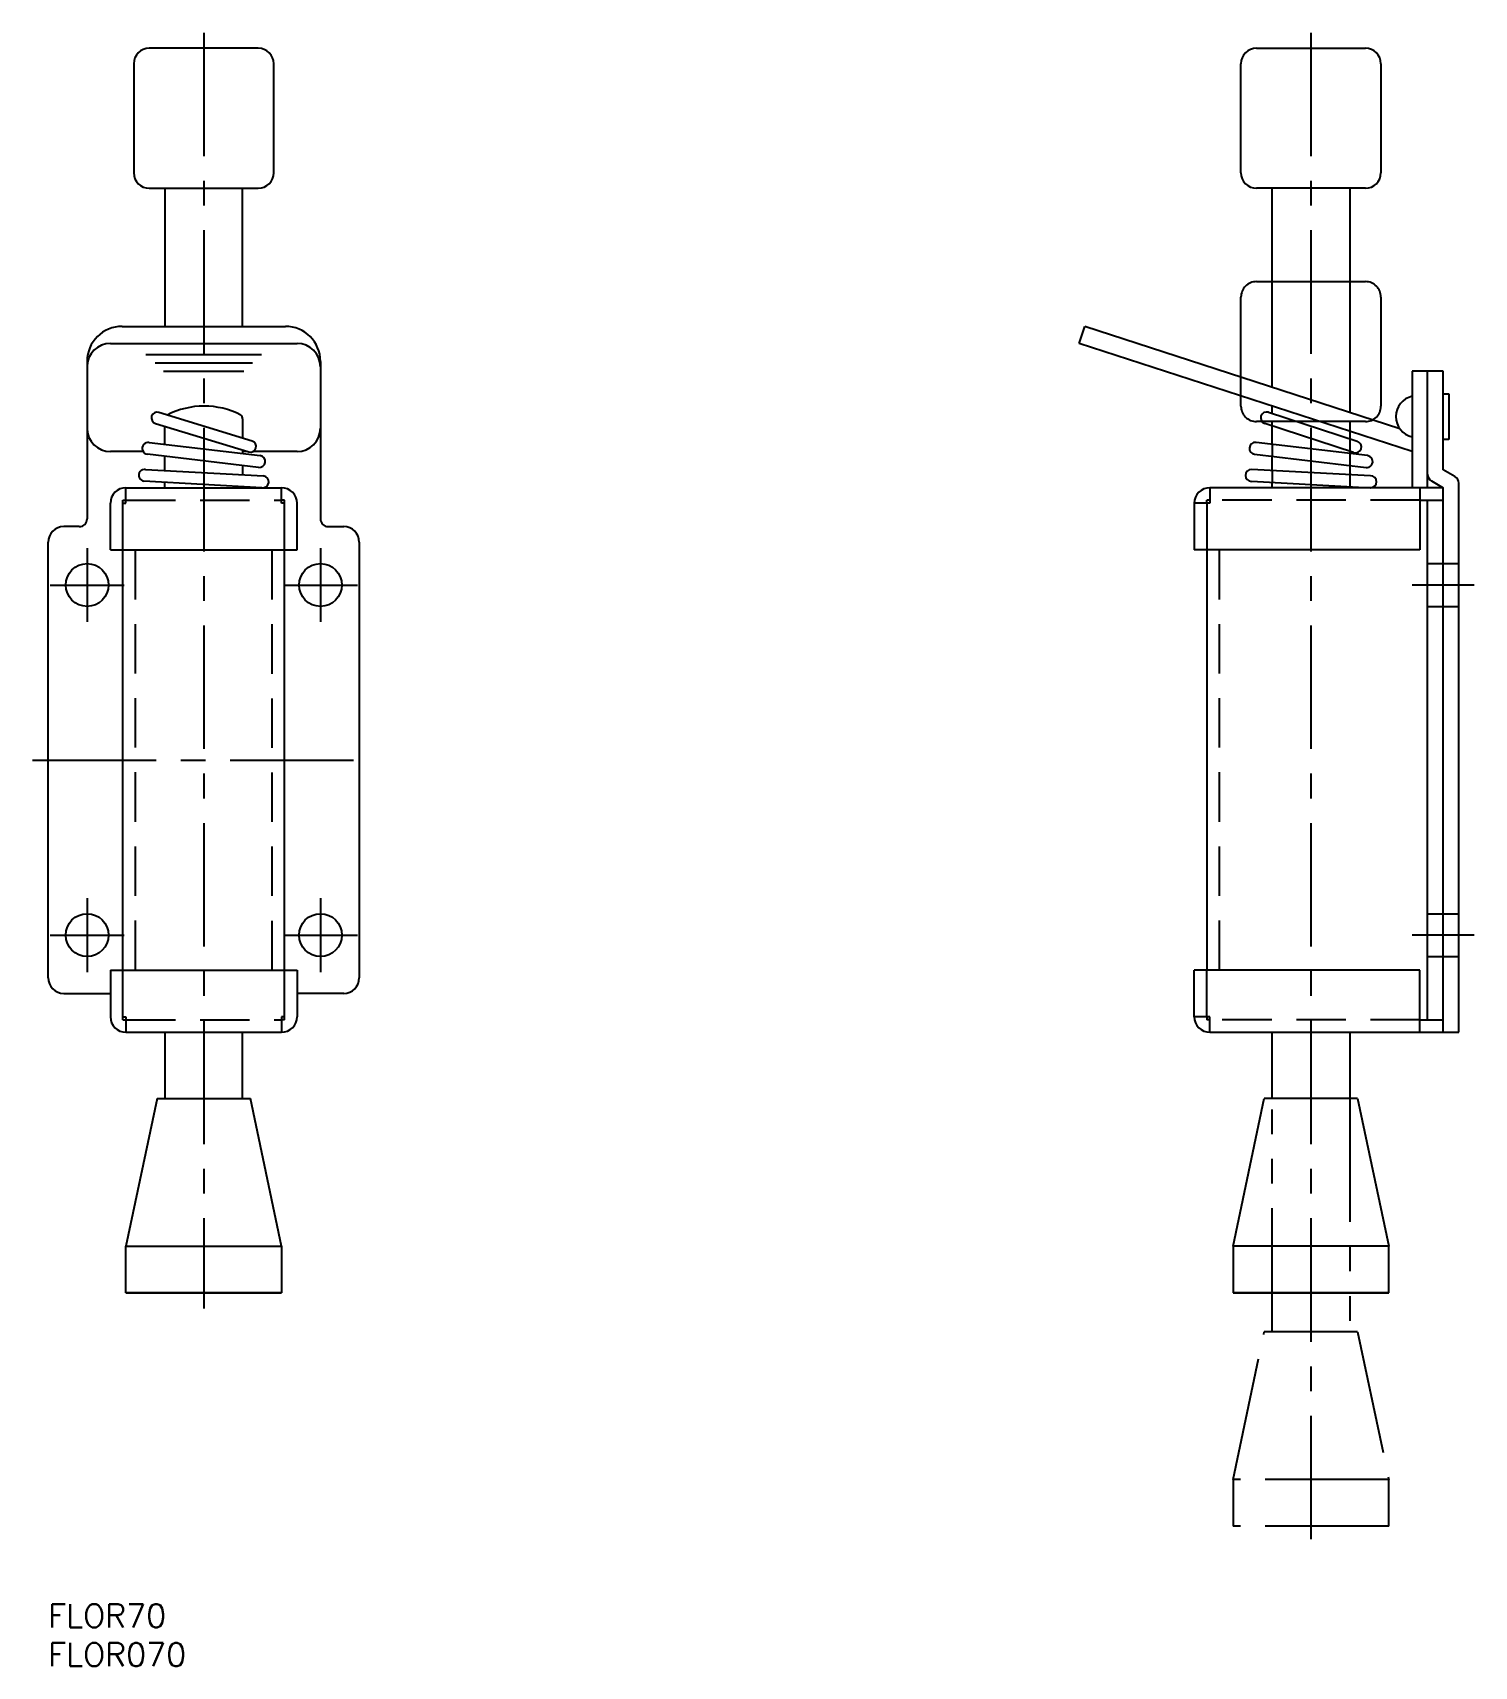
# Model space of a CAD drawing. Extents: x -2 to 183, y -8 to 202.
import ezdxf

# ---------------------------------------------------------------- set-up
doc = ezdxf.new("R2010")
doc.units = 0
doc.header["$LTSCALE"] = 0.5
for name, pattern in [('CENTER', [50.8, 31.75, -6.35, 6.35, -6.35]), ('DASHED', [19.05, 12.7, -6.35]), ('PHANTOM', [63.5, 31.75, -6.35, 6.35, -6.35, 6.35, -6.35])]:
    doc.linetypes.add(name, pattern=pattern)
for name, color, linetype in [('MSM_CENTER', 1, 'CENTER'), ('MSM_CONTINUOUS', 7, 'CONTINUOUS'), ('MSM_DASHED', 4, 'DASHED'), ('MSM_IMAGINARY', 6, 'PHANTOM'), ('MSM_PART_NUMBER', 7, 'CONTINUOUS')]:
    doc.layers.add(name, color=color, linetype=linetype)
doc.styles.get("Standard").update_dxf_attribs({"font": 'txt.shx', "height": 3, "bigfont": 'bigfont.shx'})

# ---------------------------------------------------------------- blocks, each defined once
blk = doc.blocks.new('*U7')
at = {"layer": 'MSM_PART_NUMBER'}
blk.add_text('FLOR70', height=3, dxfattribs=at).set_placement((0, -3))
blk = doc.blocks.new('*U8')
at = {"layer": 'MSM_PART_NUMBER'}
blk.add_text('FLOR070', height=3, dxfattribs=at).set_placement((0, -8))

msp = doc.modelspace()

# ---------------------------------------------------------------- linework, layer by layer
at = {"layer": 'MSM_CENTER'}
for p, q in [((20, 202), (20, 38)), ((162.37, 202), (162.37, 8)), ((5, 135.75), (5, 126.25)), ((35, 135.75), (35, 126.25)), ((0.25, 131), (9.75, 131)), ((30.25, 131), (39.75, 131)), ((183.37, 131), (175.37, 131)), ((-2, 108.5), (42, 108.5)), ((5, 90.75), (5, 81.25)), ((35, 90.75), (35, 81.25)), ((0.25, 86), (9.75, 86)), ((30.25, 86), (39.75, 86)), ((183.37, 86), (175.37, 86))]:
    msp.add_line(p, q, dxfattribs=at)
at = {"layer": 'MSM_CONTINUOUS'}
for p, q in [((27, 200), (13, 200)), ((155.37, 200), (169.37, 200)), ((11, 198), (11, 184)), ((29, 184), (29, 198)), ((153.37, 184), (153.37, 198)), ((171.37, 198), (171.37, 184)), ((13, 182), (27, 182)), ((15, 182), (15, 164.25)), ((25, 164.25), (25, 182)), ((169.37, 182), (155.37, 182)), ((157.37, 156.42), (157.37, 182)), ((167.37, 182), (167.37, 153.17)), ((9.5, 164.25), (30.5, 164.25)), ((132.58, 162.06), (133.29, 164.25)), ((173.78, 151.09), (133.29, 164.25)), ((8, 162.06), (32, 162.06)), ((175.37, 148.15), (132.58, 162.06)), ((5, 159.75), (5, 139.5)), ((12.57, 160.63), (27.43, 160.63)), ((35, 159.75), (35, 139.5)), ((13.74, 159.56), (26.25, 159.56)), ((14.84, 158.5), (25.15, 158.5)), ((175.37, 158.5), (175.37, 143.5)), ((179.37, 158.5), (175.37, 158.5)), ((177.37, 143.5), (177.37, 158.5)), ((179.37, 145.81), (179.37, 158.5)), ((179.37, 155.58), (180.08, 155.58)), ((180.08, 155.58), (180.08, 149.71)), ((157.37, 153.05), (157.37, 154)), ((13.78, 151.77), (25.78, 148.1)), ((26.21, 149.5), (14.21, 153.17)), ((15, 149.08), (15, 151.4)), ((25, 152.38), (25, 149.87)), ((167.85, 148.03), (156.44, 151.74)), ((156.91, 153.2), (168.32, 149.49)), ((157.37, 149.08), (157.37, 151.44)), ((12.97, 149.32), (27.25, 147.63)), ((169.63, 147.63), (155.3, 149.32)), ((167.37, 150.75), (167.37, 149.8)), ((180.08, 149.71), (179.37, 149.71)), ((12.21, 148.15), (8, 148.15)), ((27.03, 146.11), (12.75, 147.81)), ((15, 145.72), (15, 147.54)), ((25, 148.34), (25, 147.9)), ((25.6, 148.15), (25, 148.15)), ((32, 148.15), (26.35, 148.15)), ((155.12, 147.8), (169.45, 146.1)), ((157.37, 145.72), (157.37, 147.53)), ((167.37, 148.19), (167.37, 147.89)), ((12.52, 145.86), (27.7, 145.03)), ((25, 146.35), (25, 145.17)), ((170.04, 145.03), (154.71, 145.86)), ((167.37, 146.35), (167.37, 145.18)), ((180.87, 144.94), (179.37, 145.81)), ((10, 141.5), (10, 143.5)), ((10, 143.5), (30, 143.5)), ((27.48, 143.51), (12.3, 144.34)), ((15, 143.5), (15, 144.2)), ((25, 143.64), (25, 143.5)), ((30, 141.5), (30, 143.5)), ((149.37, 143.5), (149.37, 141.5)), ((179.37, 143.5), (149.37, 143.5)), ((154.71, 144.33), (170.04, 143.5)), ((157.37, 143.5), (157.37, 144.18)), ((167.37, 143.64), (167.37, 143.5)), ((176.37, 143.5), (176.37, 135.5)), ((177.87, 144.37), (179.37, 143.5)), ((179.37, 73.5), (179.37, 143.5)), ((181.37, 73.5), (181.37, 144.08)), ((8, 135.5), (8, 141.5)), ((9.6, 141.9), (10, 141.9)), ((9.6, 75.1), (9.6, 141.9)), ((9.6, 141.5), (10, 141.5)), ((30.4, 141.9), (30, 141.9)), ((30.4, 141.5), (30, 141.5)), ((30.4, 75.1), (30.4, 141.9)), ((32, 135.5), (32, 141.5)), ((149.37, 141.5), (147.37, 141.5)), ((147.37, 141.5), (147.37, 135.5)), ((148.97, 141.5), (148.97, 141.9)), ((149.37, 141.9), (148.97, 141.9)), ((176.37, 141.9), (179.37, 141.9)), ((177.37, 75.1), (177.37, 141.9)), ((4, 138.5), (2, 138.5)), ((36, 138.5), (38, 138.5)), ((0, 80.5), (0, 136.5)), ((8, 135.5), (32, 135.5)), ((40, 136.5), (40, 80.5)), ((176.37, 135.5), (147.37, 135.5)), ((148.97, 135.5), (148.97, 81.5)), ((8, 81.5), (32, 81.5)), ((8, 81.5), (8, 75.5)), ((32, 81.5), (32, 75.5)), ((176.37, 81.5), (147.37, 81.5)), ((147.37, 75.5), (147.37, 81.5)), ((176.37, 73.5), (176.37, 81.5)), ((2, 78.5), (8, 78.5)), ((38, 78.5), (32, 78.5)), ((9.6, 75.5), (10, 75.5)), ((9.6, 75.1), (10, 75.1)), ((10, 75.5), (10, 73.5)), ((30.4, 75.5), (30, 75.5)), ((30, 75.5), (30, 73.5)), ((30.4, 75.1), (30, 75.1)), ((149.37, 75.5), (147.37, 75.5)), ((148.97, 75.5), (148.97, 75.1)), ((149.37, 75.1), (148.97, 75.1)), ((149.37, 73.5), (149.37, 75.5)), ((176.37, 75.1), (179.37, 75.1)), ((10, 73.5), (30, 73.5)), ((15, 73.5), (15, 65)), ((25, 65), (25, 73.5)), ((149.37, 73.5), (181.37, 73.5)), ((157.37, 65), (157.37, 73.5)), ((167.37, 73.5), (167.37, 65)), ((14, 65), (10, 46)), ((14, 65), (26, 65)), ((30, 46), (26, 65)), ((152.37, 46), (156.37, 65)), ((168.37, 65), (156.37, 65)), ((168.37, 65), (172.37, 46)), ((10, 46), (30, 46)), ((10, 40), (10, 46)), ((30, 46), (30, 40)), ((152.37, 46), (152.37, 40)), ((172.37, 46), (152.37, 46)), ((172.37, 40), (172.37, 46)), ((30, 40), (10, 40)), ((10, 40), (30, 40)), ((152.37, 40), (172.37, 40)), ((172.37, 40), (152.37, 40))]:
    msp.add_line(p, q, dxfattribs=at)
for centre in [(5, 131), (35, 131), (5, 86), (35, 86)]:
    msp.add_circle(centre, 2.75, dxfattribs=at)
for centre, radius, start, end in [((13, 198), 2, 90, 180), ((27, 198), 2, 0, 90), ((155.37, 198), 2, 90, 180), ((169.37, 198), 2, 0, 90), ((13, 184), 2, 180, 270), ((27, 184), 2, 270, 0), ((155.37, 184), 2, 180, 270), ((169.37, 184), 2, 270, 360), ((9.5, 159.75), 4.5, 90, 180), ((30.5, 159.75), 4.5, 360, 90), ((8, 159.06), 3, 90, 180), ((32, 159.06), 3, 0, 90), ((20.04, 143.67), 10.33, 62.6501, 117.3971), ((175.95, 152.65), 2.67, 102.3939, 257.6061), ((14, 152.47), 0.733, 72.9786, 252.9786), ((24.35, 152.37), 0.643, 358.9359, 47.8125), ((156.67, 152.47), 0.767, 71.9821, 251.9821), ((8, 151.15), 3, 180, 270), ((12.86, 148.57), 0.767, 81.6977, 261.6977), ((26, 148.8), 0.733, 252.9786, 72.9786), ((32, 151.15), 3, 270, 0), ((155.21, 148.56), 0.767, 83.2478, 263.2478), ((168.08, 148.76), 0.767, 251.9821, 71.9821), ((27.14, 146.87), 0.767, 261.6977, 81.6977), ((169.54, 146.87), 0.767, 263.2478, 83.2478), ((12.41, 145.1), 0.767, 81.6977, 261.6977), ((27.59, 144.27), 0.767, 261.6977, 81.6977), ((154.71, 145.09), 0.767, 90.0246, 270.0246), ((170.04, 144.27), 0.767, 270.0246, 90.0246), ((178.37, 145.23), 1, 180, 240), ((180.37, 144.08), 1, 0, 60), ((10, 141.5), 2, 90, 180), ((30, 141.5), 2, 0, 90), ((149.37, 141.5), 2, 90, 180), ((4, 139.5), 1, 270, 0), ((36, 139.5), 1, 180, 270), ((2, 136.5), 2, 90, 180), ((38, 136.5), 2, 0, 90), ((2, 80.5), 2, 180, 270), ((38, 80.5), 2, 270, 0), ((10, 75.5), 2, 180, 270), ((30, 75.5), 2, 270, 0), ((149.37, 75.5), 2, 180, 270)]:
    msp.add_arc(centre, radius, start, end, dxfattribs=at)
at = {"layer": 'MSM_DASHED'}
for p, q in [((10, 141.9), (30, 141.9)), ((148.97, 141.5), (148.97, 135.5)), ((176.37, 141.9), (149.37, 141.9)), ((11.2, 135.5), (11.2, 81.5)), ((28.8, 81.5), (28.8, 135.5)), ((150.57, 135.5), (150.57, 81.5)), ((177.37, 133.75), (181.37, 133.75)), ((177.37, 128.25), (181.37, 128.25)), ((177.37, 88.75), (181.37, 88.75)), ((177.37, 83.25), (181.37, 83.25)), ((148.97, 75.5), (148.97, 81.5)), ((10, 75.1), (30, 75.1)), ((176.37, 75.1), (149.37, 75.1))]:
    msp.add_line(p, q, dxfattribs=at)
at = {"layer": 'MSM_IMAGINARY'}
for p, q in [((153.37, 154), (153.37, 168)), ((155.37, 170), (169.37, 170)), ((171.37, 168), (171.37, 154)), ((169.37, 152), (155.37, 152)), ((157.37, 151.44), (157.37, 152)), ((167.38, 152), (167.37, 150.75)), ((167.37, 149.8), (167.37, 148.19)), ((157.37, 149.08), (157.37, 147.53)), ((167.37, 147.89), (167.37, 146.35)), ((157.37, 145.72), (157.37, 144.18)), ((167.37, 145.18), (167.37, 143.64)), ((157.37, 35), (157.37, 65)), ((167.37, 65), (167.37, 35)), ((152.37, 16), (156.37, 35)), ((168.37, 35), (156.37, 35)), ((168.37, 35), (172.37, 16)), ((152.37, 16), (152.37, 10)), ((172.37, 16), (152.37, 16)), ((172.37, 10), (172.37, 16)), ((172.37, 10), (152.37, 10))]:
    msp.add_line(p, q, dxfattribs=at)
for centre, start, end in [((155.37, 168), 90, 180), ((169.37, 168), 0, 90), ((155.37, 154), 180, 270), ((169.37, 154), 270, 360)]:
    msp.add_arc(centre, 2, start, end, dxfattribs=at)

# ---------------------------------------------------------------- block references
at = {"layer": 'MSM_CONTINUOUS'}
for name in ['*U7', '*U8']:
    msp.add_blockref(name, (0, 0), dxfattribs=at)

doc.saveas('drawing.dxf')
